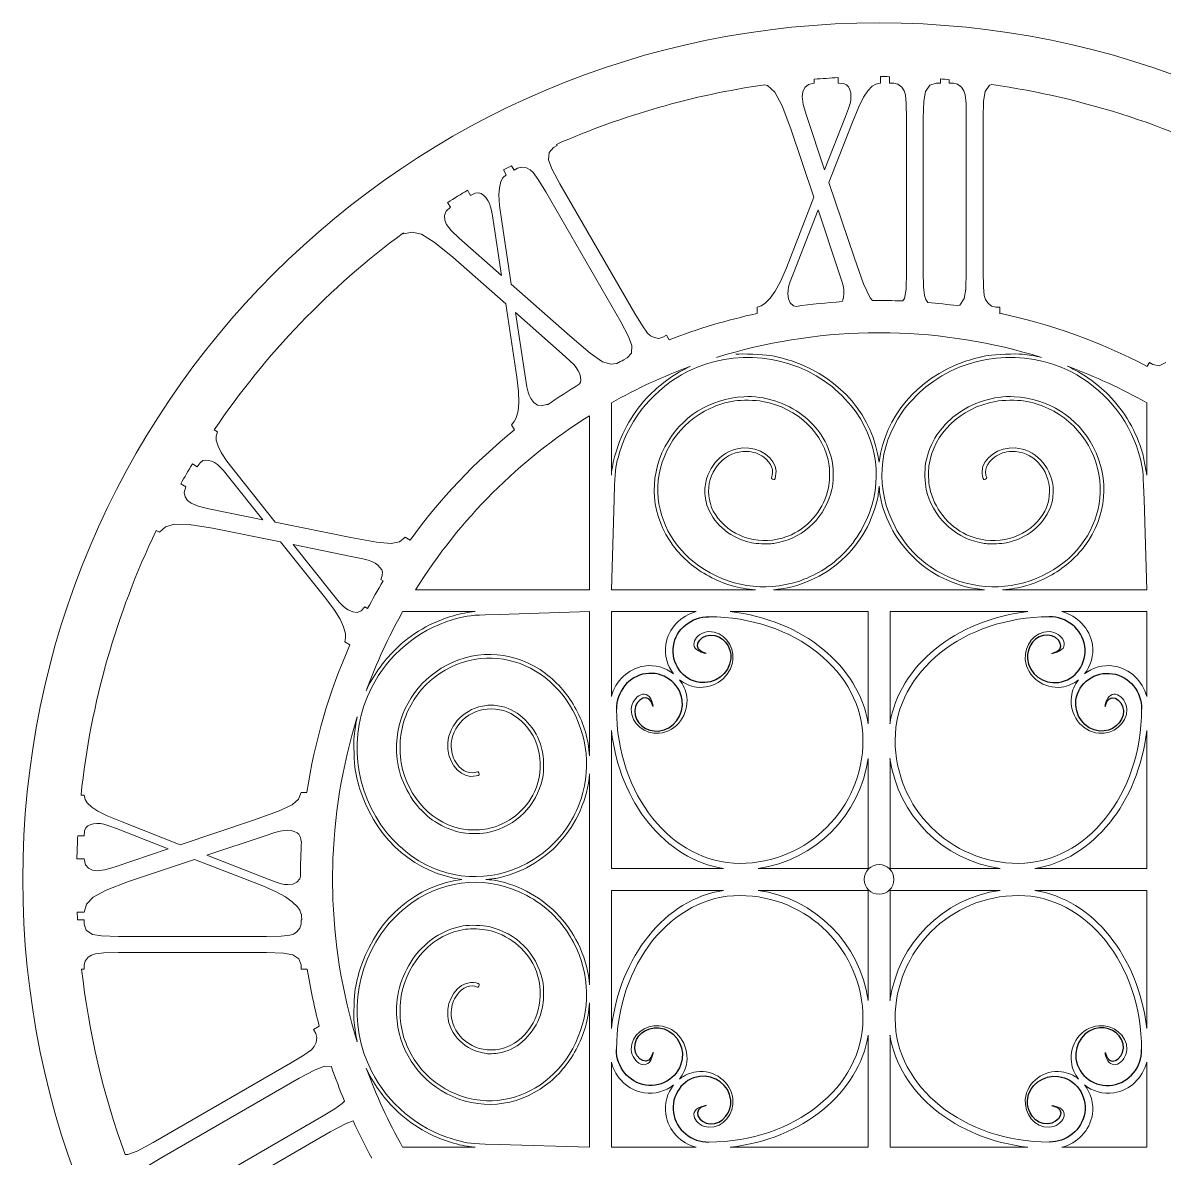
# Model space of a CAD drawing. Header units: inches. Extents: x 0 to 18, y 111 to 129.
# Drawn here: x 0 to 12, y 117.07 to 129 of the extents above; entities that cross this region are included whole.
import ezdxf

# ---------------------------------------------------------------- set-up
doc = ezdxf.new("R2010")
doc.units = ezdxf.units.IN
doc.layers.add('Top', color=3, linetype='CONTINUOUS')

# ---------------------------------------------------------------- blocks, each defined once
blk = doc.blocks.new('littlespiral')
at = {"layer": 'Top', "color": 7}
for points in [[(117.617848, 478.704452), (132.274552, 574.742676), (220.186528, 644.189764), (316.262328, 642.341572)], [(301.183712, 438.004196), (210.871168, 458.028308), (260.880392, 537.834756), (323.920656, 540.552084)], [(323.920656, 540.552084), (394.806552, 543.607604), (444.038656, 473.707444), (438.385368, 407.58382)], [(265.115648, 275.330372), (167.905192, 287.97006), (103.117792, 383.6927), (117.617848, 478.704452)], [(438.385368, 407.58382), (431.081984, 322.159892), (347.614448, 264.603548), (265.115648, 275.330372)]]:
    blk.add_open_spline(points, degree=3, dxfattribs=at)

msp = doc.modelspace()

# ---------------------------------------------------------------- linework, layer by layer
at = {"layer": 'Top', "color": 7, "linetype": 'Continuous', "lineweight": 0}
for p, q in [((8.319, 128.367), (8.257, 128.352)), ((8.319, 128.408), (8.319, 128.367)), ((8.571, 128.367), (8.571, 128.425)), ((8.626, 128.361), (8.571, 128.367)), ((9.014, 128.367), (8.966, 128.356)), ((9.014, 128.435), (9.014, 128.367)), ((9.111, 128.367), (9.111, 128.435)), ((9.155, 128.367), (9.111, 128.367)), ((9.198, 128.356), (9.155, 128.367)), ((9.599, 128.367), (9.533, 128.344)), ((9.644, 128.367), (9.599, 128.367)), ((9.644, 128.411), (9.644, 128.367)), ((9.738, 128.367), (9.738, 128.403)), ((9.782, 128.367), (9.738, 128.367)), ((9.826, 128.356), (9.782, 128.367)), ((7.829, 128.34), (7.798, 128.349)), ((7.904, 128.27), (7.829, 128.34)), ((7.981, 128.128), (7.904, 128.27)), ((8.198, 128.275), (8.192, 128.226)), ((8.219, 128.319), (8.198, 128.275)), ((8.257, 128.352), (8.219, 128.319)), ((8.658, 128.349), (8.626, 128.361)), ((8.678, 128.328), (8.658, 128.349)), ((8.693, 128.295), (8.678, 128.328)), ((8.702, 128.264), (8.693, 128.295)), ((8.704, 128.227), (8.702, 128.264)), ((8.881, 128.284), (8.837, 128.22)), ((8.928, 128.334), (8.881, 128.284)), ((8.966, 128.356), (8.928, 128.334)), ((9.24, 128.323), (9.198, 128.356)), ((9.263, 128.286), (9.24, 128.323)), ((9.277, 128.244), (9.263, 128.286)), ((9.488, 128.277), (9.471, 128.177)), ((9.533, 128.344), (9.488, 128.277)), ((9.867, 128.323), (9.826, 128.356)), ((9.891, 128.286), (9.867, 128.323)), ((9.905, 128.244), (9.891, 128.286)), ((10.115, 128.277), (10.098, 128.177)), ((10.161, 128.344), (10.115, 128.277)), ((10.184, 128.352), (10.161, 128.344)), ((8.074, 127.886), (7.981, 128.128)), ((8.192, 128.226), (8.203, 128.143)), ((8.203, 128.143), (8.236, 128.028)), ((8.679, 128.1), (8.696, 128.152)), ((8.696, 128.152), (8.702, 128.189)), ((8.702, 128.189), (8.704, 128.227)), ((8.837, 128.22), (8.787, 128.118)), ((9.286, 128.151), (9.277, 128.244)), ((9.289, 127.994), (9.286, 128.151)), ((9.471, 128.177), (9.465, 127.994)), ((9.914, 128.151), (9.905, 128.244)), ((9.917, 127.994), (9.914, 128.151)), ((10.098, 128.177), (10.093, 127.994)), ((8.236, 128.028), (8.428, 127.455)), ((8.428, 127.455), (8.648, 128.017)), ((8.648, 128.017), (8.679, 128.1)), ((8.787, 128.118), (8.721, 127.955)), ((8.315, 127.167), (8.074, 127.886)), ((8.721, 127.955), (8.473, 127.324)), ((9.289, 126.385), (9.289, 127.994)), ((9.465, 127.994), (9.465, 126.385)), ((9.917, 126.385), (9.917, 127.994)), ((10.093, 127.994), (10.093, 126.385)), ((5.577, 127.689), (5.532, 127.638)), ((5.615, 127.711), (5.577, 127.689)), ((5.608, 127.723), (5.615, 127.711)), ((5.532, 127.638), (5.527, 127.559)), ((5.527, 127.559), (5.562, 127.466)), ((5.052, 127.455), (5.082, 127.403)), ((5.164, 127.451), (5.136, 127.499)), ((5.201, 127.472), (5.164, 127.451)), ((5.243, 127.484), (5.201, 127.472)), ((5.294, 127.476), (5.243, 127.484)), ((5.332, 127.457), (5.294, 127.476)), ((5.365, 127.428), (5.332, 127.457)), ((5.418, 127.354), (5.365, 127.428)), ((5.562, 127.466), (5.646, 127.309)), ((5.025, 127.334), (5.009, 127.268)), ((5.047, 127.371), (5.025, 127.334)), ((5.082, 127.403), (5.047, 127.371)), ((5.497, 127.223), (5.418, 127.354)), ((5.646, 127.309), (6.433, 125.946)), ((8.473, 127.324), (8.741, 126.526)), ((4.707, 127.187), (4.675, 127.242)), ((4.756, 127.209), (4.707, 127.187)), ((4.789, 127.215), (4.756, 127.209)), ((4.816, 127.206), (4.789, 127.215)), ((4.845, 127.186), (4.816, 127.206)), ((4.868, 127.164), (4.845, 127.186)), ((5.009, 127.268), (5.004, 127.193)), ((5.004, 127.193), (5.012, 127.082)), ((6.284, 125.86), (5.497, 127.223)), ((8.026, 126.427), (8.315, 127.167)), ((4.494, 127.064), (4.448, 127.021)), ((4.465, 127.113), (4.494, 127.064)), ((4.888, 127.134), (4.868, 127.164)), ((4.905, 127.101), (4.888, 127.134)), ((4.917, 127.066), (4.905, 127.101)), ((4.929, 127.014), (4.917, 127.066)), ((5.012, 127.082), (5.034, 126.912)), ((4.448, 127.021), (4.432, 126.975)), ((4.432, 126.975), (4.436, 126.927)), ((4.436, 126.927), (4.454, 126.882)), ((4.943, 126.928), (4.929, 127.014)), ((5.032, 126.346), (4.943, 126.928)), ((8.359, 127.035), (8.099, 126.37)), ((8.571, 126.4), (8.359, 127.035)), ((4.454, 126.882), (4.504, 126.817)), ((4.504, 126.817), (4.588, 126.737)), ((5.034, 126.912), (5.133, 126.256)), ((4.006, 126.782), (4, 126.794)), ((4.092, 126.801), (4.006, 126.782)), ((4.189, 126.779), (4.092, 126.801)), ((4.324, 126.697), (4.189, 126.779)), ((4.521, 126.537), (4.324, 126.697)), ((4.588, 126.737), (5.032, 126.346)), ((5.077, 126.046), (4.521, 126.537)), ((8.741, 126.526), (8.838, 126.257)), ((7.963, 126.282), (8.026, 126.427)), ((8.099, 126.37), (8.066, 126.281)), ((8.606, 126.295), (8.571, 126.4)), ((9.284, 126.202), (9.289, 126.385)), ((9.465, 126.385), (9.468, 126.228)), ((9.911, 126.202), (9.917, 126.385)), ((10.093, 126.385), (10.096, 126.228)), ((5.133, 126.256), (5.75, 125.712)), ((7.908, 126.18), (7.963, 126.282)), ((8.049, 126.228), (8.043, 126.191)), ((8.066, 126.281), (8.049, 126.228)), ((8.622, 126.239), (8.606, 126.295)), ((8.628, 126.196), (8.622, 126.239)), ((8.838, 126.257), (8.906, 126.109)), ((9.468, 126.228), (9.477, 126.136)), ((10.096, 126.228), (10.104, 126.136)), ((7.799, 126.051), (7.855, 126.107)), ((7.855, 126.107), (7.908, 126.18)), ((8.043, 126.191), (8.041, 126.154)), ((8.041, 126.154), (8.047, 126.1)), ((8.047, 126.1), (8.066, 126.057)), ((8.618, 126.085), (8.627, 126.119)), ((8.627, 126.119), (8.63, 126.154)), ((8.63, 126.154), (8.628, 126.196)), ((8.906, 126.109), (8.93, 126.083)), ((9.251, 126.078), (9.267, 126.102)), ((9.267, 126.102), (9.284, 126.202)), ((9.477, 126.136), (9.491, 126.093)), ((9.491, 126.093), (9.512, 126.061)), ((9.849, 126.035), (9.895, 126.102)), ((9.895, 126.102), (9.911, 126.202)), ((10.104, 126.136), (10.119, 126.093)), ((10.119, 126.093), (10.143, 126.057)), ((5.193, 125.278), (5.077, 126.046)), ((7.719, 126.013), (7.762, 126.027)), ((7.719, 125.947), (7.719, 126.013)), ((7.762, 126.027), (7.799, 126.051)), ((8.066, 126.057), (8.102, 126.026)), ((8.102, 126.026), (8.128, 126.02)), ((8.611, 126.071), (8.618, 126.085)), ((9.825, 126.027), (9.849, 126.035)), ((10.143, 126.057), (10.183, 126.024)), ((10.183, 126.024), (10.226, 126.013)), ((10.226, 126.013), (10.271, 126.013)), ((10.271, 126.013), (10.271, 125.944)), ((5.668, 125.523), (5.179, 125.956)), ((5.179, 125.956), (5.283, 125.265)), ((6.368, 125.703), (6.284, 125.86)), ((6.433, 125.946), (6.512, 125.815)), ((6.512, 125.815), (6.565, 125.741)), ((6.565, 125.741), (6.597, 125.712)), ((5.75, 125.712), (5.964, 125.531)), ((6.403, 125.61), (6.368, 125.703)), ((6.397, 125.531), (6.403, 125.61)), ((6.597, 125.712), (6.636, 125.693)), ((6.636, 125.693), (6.686, 125.685)), ((6.686, 125.685), (6.728, 125.696)), ((6.728, 125.696), (6.766, 125.718)), ((6.766, 125.718), (6.794, 125.669)), ((5.749, 125.45), (5.668, 125.523)), ((5.964, 125.531), (6.094, 125.439)), ((6.352, 125.479), (6.397, 125.531)), ((5.79, 125.41), (5.749, 125.45)), ((5.816, 125.378), (5.79, 125.41)), ((5.838, 125.343), (5.816, 125.378)), ((6.094, 125.439), (6.179, 125.412)), ((6.179, 125.412), (6.243, 125.422)), ((6.314, 125.458), (6.352, 125.479)), ((11.818, 125.391), (11.842, 125.431)), ((11.842, 125.431), (11.878, 125.41)), ((11.878, 125.41), (11.944, 125.397)), ((11.944, 125.397), (12.014, 125.431)), ((5.211, 125.125), (5.193, 125.278)), ((5.283, 125.265), (5.298, 125.174)), ((5.853, 125.312), (5.838, 125.343)), ((5.862, 125.278), (5.853, 125.312)), ((5.86, 125.22), (5.864, 125.246)), ((5.864, 125.246), (5.862, 125.278)), ((5.298, 125.174), (5.311, 125.121)), ((5.847, 125.202), (5.86, 125.22)), ((5.205, 124.924), (5.214, 125.011)), ((5.214, 125.011), (5.211, 125.125)), ((5.311, 125.121), (5.323, 125.087)), ((5.323, 125.087), (5.34, 125.054)), ((5.34, 125.054), (5.371, 125.012)), ((5.371, 125.012), (5.408, 124.984)), ((5.185, 124.85), (5.205, 124.924)), ((5.408, 124.984), (5.454, 124.976)), ((5.454, 124.976), (5.51, 124.993)), ((5.51, 124.993), (5.514, 124.985)), ((5.136, 124.777), (5.166, 124.811)), ((5.167, 124.723), (5.136, 124.777)), ((5.166, 124.811), (5.185, 124.85)), ((2.011, 124.724), (2.047, 124.703)), ((2.047, 124.703), (2.033, 124.659)), ((2.033, 124.659), (2.033, 124.616)), ((2.033, 124.616), (2.052, 124.553)), ((2.052, 124.553), (2.084, 124.486)), ((2.084, 124.486), (2.145, 124.396)), ((1.834, 124.335), (1.782, 124.365)), ((1.865, 124.378), (1.834, 124.335)), ((1.891, 124.4), (1.865, 124.378)), ((1.918, 124.405), (1.891, 124.4)), ((1.952, 124.403), (1.918, 124.405)), ((1.983, 124.394), (1.952, 124.403)), ((2.014, 124.379), (1.983, 124.394)), ((2.045, 124.359), (2.014, 124.379)), ((2.072, 124.336), (2.045, 124.359)), ((2.108, 124.297), (2.072, 124.336)), ((2.162, 124.231), (2.108, 124.297)), ((2.145, 124.396), (2.248, 124.262)), ((2.524, 123.779), (2.162, 124.231)), ((2.248, 124.262), (2.654, 123.753)), ((1.66, 124.157), (1.713, 124.126)), ((1.713, 124.126), (1.696, 124.067)), ((1.696, 124.067), (1.705, 124.019)), ((1.705, 124.019), (1.732, 123.981)), ((1.732, 123.981), (1.769, 123.952)), ((1.769, 123.952), (1.844, 123.921)), ((1.844, 123.921), (1.954, 123.894)), ((1.954, 123.894), (2.524, 123.779)), ((1.5, 123.705), (1.437, 123.647)), ((1.594, 123.734), (1.5, 123.705)), ((1.749, 123.73), (1.594, 123.734)), ((1.995, 123.691), (1.749, 123.73)), ((2.71, 123.546), (1.995, 123.691)), ((2.654, 123.753), (3.446, 123.593)), ((1.437, 123.647), (1.403, 123.666)), ((3.446, 123.593), (3.717, 123.544)), ((3.958, 123.548), (4.019, 123.597)), ((4.019, 123.597), (4.072, 123.566)), ((3.185, 122.95), (2.71, 123.546)), ((3.47, 123.391), (2.84, 123.52)), ((2.84, 123.52), (3.268, 122.983)), ((3.717, 123.544), (3.873, 123.53)), ((3.873, 123.53), (3.958, 123.548)), ((3.574, 123.369), (3.47, 123.391)), ((3.629, 123.356), (3.574, 123.369)), ((3.667, 123.341), (3.629, 123.356)), ((3.703, 123.322), (3.667, 123.341)), ((3.73, 123.303), (3.703, 123.322)), ((3.754, 123.279), (3.73, 123.303)), ((3.772, 123.253), (3.754, 123.279)), ((3.781, 123.228), (3.772, 123.253)), ((3.778, 123.193), (3.781, 123.228)), ((3.762, 123.152), (3.778, 123.193)), ((3.788, 123.136), (3.762, 123.152)), ((3.268, 122.983), (3.326, 122.913)), ((3.276, 122.828), (3.185, 122.95)), ((3.326, 122.913), (3.363, 122.874)), ((3.363, 122.874), (3.39, 122.851)), ((3.39, 122.851), (3.42, 122.832)), ((3.555, 122.821), (3.595, 122.863)), ((3.595, 122.863), (3.624, 122.846)), ((3.335, 122.733), (3.276, 122.828)), ((3.37, 122.655), (3.335, 122.733)), ((3.42, 122.832), (3.468, 122.811)), ((3.468, 122.811), (3.513, 122.806)), ((3.513, 122.806), (3.555, 122.821)), ((3.39, 122.581), (3.37, 122.655)), ((3.383, 122.496), (3.392, 122.539)), ((3.438, 122.464), (3.383, 122.496)), ((3.392, 122.539), (3.39, 122.581)), ((0.611, 120.887), (0.644, 120.887)), ((0.644, 120.887), (0.655, 120.841)), ((0.655, 120.841), (0.676, 120.805)), ((2.83, 120.783), (2.896, 120.842)), ((2.896, 120.842), (2.924, 120.915)), ((2.924, 120.915), (2.986, 120.915)), ((0.676, 120.805), (0.724, 120.759)), ((0.724, 120.759), (0.787, 120.717)), ((0.787, 120.717), (0.885, 120.668)), ((2.426, 120.623), (2.687, 120.717)), ((2.687, 120.717), (2.83, 120.783)), ((0.714, 120.577), (0.682, 120.562)), ((0.744, 120.585), (0.714, 120.577)), ((0.779, 120.588), (0.744, 120.585)), ((0.816, 120.586), (0.779, 120.588)), ((0.852, 120.58), (0.816, 120.586)), ((0.903, 120.564), (0.852, 120.58)), ((0.885, 120.668), (1.043, 120.604)), ((1.043, 120.604), (1.654, 120.364)), ((1.654, 120.364), (2.426, 120.623)), ((0.644, 120.459), (0.578, 120.459)), ((0.65, 120.512), (0.644, 120.459)), ((0.661, 120.543), (0.65, 120.512)), ((0.682, 120.562), (0.661, 120.543)), ((0.983, 120.534), (0.903, 120.564)), ((1.527, 120.321), (0.983, 120.534)), ((2.548, 120.459), (1.934, 120.254)), ((2.65, 120.493), (2.548, 120.459)), ((2.705, 120.508), (2.65, 120.493)), ((2.746, 120.514), (2.705, 120.508)), ((2.787, 120.516), (2.746, 120.514)), ((2.82, 120.513), (2.787, 120.516)), ((2.853, 120.504), (2.82, 120.513)), ((2.882, 120.491), (2.853, 120.504)), ((2.902, 120.474), (2.882, 120.491)), ((2.917, 120.442), (2.902, 120.474)), ((2.924, 120.397), (2.917, 120.442)), ((2.93, 120.397), (2.924, 120.397)), ((0.578, 120.215), (0.644, 120.215)), ((0.644, 120.215), (0.659, 120.155)), ((0.972, 120.134), (1.527, 120.321)), ((1.806, 120.211), (1.11, 119.978)), ((2.522, 119.931), (1.806, 120.211)), ((1.934, 120.254), (2.578, 120.002)), ((0.659, 120.155), (0.69, 120.118)), ((0.69, 120.118), (0.733, 120.098)), ((0.733, 120.098), (0.781, 120.091)), ((0.781, 120.091), (0.861, 120.102)), ((0.861, 120.102), (0.972, 120.134)), ((1.11, 119.978), (0.875, 119.888)), ((2.578, 120.002), (2.664, 119.97)), ((2.664, 119.97), (2.715, 119.954)), ((2.839, 119.952), (2.881, 119.97)), ((2.881, 119.97), (2.91, 120.005)), ((2.91, 120.005), (2.917, 120.033)), ((0.875, 119.888), (0.738, 119.813)), ((2.663, 119.87), (2.522, 119.931)), ((2.762, 119.817), (2.663, 119.87)), ((2.715, 119.954), (2.751, 119.948)), ((2.751, 119.948), (2.787, 119.946)), ((2.787, 119.946), (2.839, 119.952)), ((0.671, 119.74), (0.644, 119.657)), ((0.738, 119.813), (0.671, 119.74)), ((2.832, 119.766), (2.762, 119.817)), ((2.886, 119.712), (2.832, 119.766)), ((0.644, 119.657), (0.578, 119.657)), ((2.91, 119.676), (2.886, 119.712)), ((2.924, 119.634), (2.91, 119.676)), ((2.928, 119.634), (2.924, 119.634)), ((0.578, 119.574), (0.644, 119.574)), ((0.644, 119.574), (0.644, 119.53)), ((0.644, 119.53), (0.666, 119.467)), ((2.881, 119.45), (2.913, 119.489)), ((2.913, 119.489), (2.924, 119.53)), ((2.924, 119.574), (2.932, 119.574)), ((2.924, 119.53), (2.924, 119.574)), ((0.666, 119.467), (0.731, 119.423)), ((0.731, 119.423), (0.828, 119.407)), ((0.828, 119.407), (1.005, 119.401)), ((1.005, 119.401), (2.563, 119.401)), ((2.563, 119.401), (2.715, 119.404)), ((2.715, 119.404), (2.805, 119.413)), ((2.805, 119.413), (2.846, 119.426)), ((2.846, 119.426), (2.881, 119.45)), ((0.655, 119.142), (0.644, 119.101)), ((0.687, 119.183), (0.655, 119.142)), ((0.722, 119.206), (0.687, 119.183)), ((0.763, 119.219), (0.722, 119.206)), ((0.853, 119.228), (0.763, 119.219)), ((1.005, 119.231), (0.853, 119.228)), ((2.563, 119.231), (1.005, 119.231)), ((2.74, 119.225), (2.563, 119.231)), ((2.837, 119.209), (2.74, 119.225)), ((2.902, 119.165), (2.837, 119.209)), ((2.924, 119.101), (2.902, 119.165)), ((0.644, 119.058), (0.617, 119.058)), ((0.644, 119.101), (0.644, 119.058)), ((2.924, 119.058), (2.924, 119.101)), ((2.99, 119.058), (2.924, 119.058)), ((3.057, 118.423), (3.116, 118.457)), ((3.08, 118.382), (3.057, 118.423)), ((3.092, 118.338), (3.08, 118.382)), ((3.084, 118.285), (3.092, 118.338)), ((2.954, 118.153), (3.033, 118.209)), ((3.033, 118.209), (3.064, 118.244)), ((3.064, 118.244), (3.084, 118.285)), ((1.369, 117.235), (2.815, 118.069)), ((2.815, 118.069), (2.954, 118.153)), ((3.073, 118.001), (2.906, 117.911)), ((3.171, 118.038), (3.073, 118.001)), ((3.244, 118.033), (3.171, 118.038)), ((2.906, 117.911), (1.461, 117.077)), ((3.14, 117.506), (3.279, 117.59)), ((3.279, 117.59), (3.358, 117.646)), ((3.358, 117.646), (3.38, 117.671)), ((1.695, 116.671), (3.14, 117.506)), ((3.471, 117.464), (3.398, 117.437)), ((3.231, 117.348), (1.786, 116.513)), ((3.398, 117.437), (3.231, 117.348)), ((1.202, 117.145), (1.369, 117.235)), ((1.075, 117.111), (1.104, 117.109)), ((1.104, 117.109), (1.202, 117.145)), ((1.461, 117.077), (1.321, 116.993))]:
    msp.add_line(p, q, dxfattribs=at)
at = {"layer": 'Top', "color": 7, "linetype": 'ByBlock', "lineweight": 0}
for p, q in [((6.186, 124.247), (6.186, 125.007)), ((11.814, 124.247), (11.814, 125.007)), ((5.956, 124.871), (5.956, 123.044)), ((11.771, 124.472), (11.814, 124.247)), ((6.215, 123.992), (6.186, 123.044)), ((11.785, 123.992), (11.814, 123.044)), ((5.956, 123.044), (4.129, 123.044)), ((7.702, 123.044), (6.186, 123.044)), ((8.885, 123.044), (7.891, 123.044)), ((9.115, 123.044), (8.885, 123.044)), ((10.109, 123.044), (9.115, 123.044)), ((11.814, 123.044), (10.298, 123.044)), ((4.753, 122.814), (3.993, 122.814)), ((5.008, 122.785), (5.956, 122.814)), ((5.956, 122.814), (5.956, 121.298)), ((7.079, 122.814), (6.186, 122.814)), ((6.186, 122.814), (6.186, 121.921)), ((8.885, 122.814), (7.435, 122.814)), ((8.885, 121.637), (8.885, 122.814)), ((10.565, 122.814), (9.115, 122.814)), ((9.115, 121.637), (9.115, 122.814)), ((11.814, 122.814), (10.921, 122.814)), ((11.814, 121.921), (11.814, 122.814)), ((7.162, 122.378), (7.183, 122.375)), ((10.838, 122.378), (10.817, 122.375)), ((6.622, 121.838), (6.625, 121.817)), ((11.378, 121.838), (11.375, 121.817)), ((6.186, 121.565), (6.186, 120.115)), ((11.814, 120.115), (11.814, 121.565)), ((8.885, 120.115), (8.885, 121.272)), ((9.115, 120.115), (9.115, 121.272)), ((5.956, 121.109), (5.956, 120.115)), ((0.578, 120.459), (0.577, 120.459)), ((0.578, 120.215), (0.567, 120.215)), ((5.956, 120.115), (5.956, 119.885)), ((7.363, 120.115), (6.186, 120.115)), ((8.885, 120.115), (7.728, 120.115)), ((9.115, 120.115), (10.272, 120.115)), ((10.637, 120.115), (11.814, 120.115)), ((5.956, 119.885), (5.956, 118.891)), ((6.186, 119.885), (6.186, 118.435)), ((7.363, 119.885), (6.186, 119.885)), ((8.885, 119.885), (7.728, 119.885)), ((8.885, 119.885), (8.885, 118.728)), ((9.115, 119.885), (10.272, 119.885)), ((9.115, 119.885), (9.115, 118.728)), ((10.637, 119.885), (11.814, 119.885)), ((11.814, 118.435), (11.814, 119.885)), ((0.578, 119.657), (0.572, 119.657)), ((0.578, 119.574), (0.575, 119.574)), ((2.99, 119.058), (2.99, 119.058)), ((5.956, 118.702), (5.956, 117.186)), ((8.885, 118.363), (8.885, 117.186)), ((9.115, 118.363), (9.115, 117.186)), ((6.622, 118.162), (6.625, 118.183)), ((11.378, 118.162), (11.375, 118.183)), ((6.186, 118.079), (6.186, 117.186)), ((11.814, 117.186), (11.814, 118.079)), ((7.162, 117.622), (7.183, 117.625)), ((10.838, 117.622), (10.817, 117.625)), ((5.008, 117.215), (5.956, 117.186)), ((4.753, 117.186), (3.993, 117.186)), ((6.186, 117.186), (7.079, 117.186)), ((7.435, 117.186), (8.885, 117.186)), ((9.115, 117.186), (10.565, 117.186)), ((10.921, 117.186), (11.814, 117.186))]:
    msp.add_line(p, q, dxfattribs=at)
at = {"layer": 'Top', "color": 7, "lineweight": 0}
for p, q in [((5.008, 122.785), (4.858, 122.78)), ((5.008, 117.215), (4.858, 117.22))]:
    msp.add_line(p, q, dxfattribs=at)
for points in [[(6.215, 123.992), (6.22, 124.142)], [(11.785, 123.992), (11.78, 124.142)]]:
    msp.add_lwpolyline(points, dxfattribs=at)
at = {"layer": 'Top', "color": 7, "linetype": 'ByBlock', "lineweight": 0}
for radius in [9, 0.156]:
    msp.add_circle((9, 120), radius, dxfattribs=at)
for centre, radius, start, end in [((9, 120), 8.435, 92.9144, 94.6286), ((9, 120), 8.435, 89.248, 89.9071), ((9, 120), 8.435, 84.9803, 85.6234), ((9, 120), 8.435, 98.1924, 113.7099), ((9, 120), 8.435, 61.7298, 81.9341), ((9, 120), 8.435, 117.2608, 117.9057), ((9, 120), 8.435, 120.8448, 122.5177), ((9, 120), 8.435, 126.3555, 145.9438), ((9, 120), 6.083, 93.6675, 98.2412), ((9, 120), 6.083, 87.6398, 90.6629), ((9, 120), 6.083, 82.2094, 85.1683), ((9, 120), 6.083, 102.1607, 111.2611), ((9, 120), 6.083, 62.3991, 77.9387), ((9, 120), 5.744, 91.1474, 107.2903), ((9, 120), 5.744, 88.8526, 91.1474), ((9, 120), 5.744, 72.7097, 88.8526), ((9, 120), 5.744, 110.1892, 119.3332), ((9, 120), 6.083, 116.1706, 116.9547), ((9, 120), 5.744, 60.6668, 69.8108), ((9, 120), 6.083, 121.2166, 124.9597), ((9, 120), 5.744, 122.0012, 147.9988), ((9, 120), 5.744, 122.0012, 147.9988), ((9, 120), 6.083, 129.0592, 144.1102), ((9, 120), 8.435, 148.8343, 150.4773), ((9, 120), 8.435, 154.2397, 173.961), ((9, 120), 6.083, 148.9624, 152.1), ((9, 120), 5.744, 150.6668, 159.8109), ((9, 120), 5.744, 150.6668, 159.8108), ((9, 120), 6.083, 156.1078, 171.3468), ((9, 120), 5.744, 162.7097, 178.8526), ((7.536, 121.464), 1.295, 270, 0), ((10.464, 121.464), 1.295, 180, 270), ((7.536, 121.464), 1.363, 278.1098, 351.8903), ((10.464, 121.464), 1.363, 188.1098, 261.8903), ((9, 120), 8.435, 176.8811, 178.5386), ((9, 120), 6.083, 176.2579, 179.6851), ((9, 120), 5.744, 178.8526, 181.1474), ((9, 120), 5.744, 181.1474, 197.2903), ((7.536, 118.536), 1.363, 8.1098, 81.8903), ((10.464, 118.536), 1.363, 98.1098, 171.8903), ((7.536, 118.536), 1.295, 360, 90), ((10.464, 118.536), 1.295, 90, 180), ((9, 120), 8.435, 182.3283, 182.8954), ((9, 120), 6.083, 183.454, 184.0166), ((9, 120), 8.435, 186.4129, 200.031), ((9, 120), 6.083, 188.9102, 194.6958), ((9, 120), 6.083, 198.8704, 202.5116), ((9, 120), 5.744, 200.1891, 209.3332), ((9, 120), 5.744, 200.1892, 209.3332), ((9, 120), 6.083, 204.6339, 208.7788)]:
    msp.add_arc(centre, radius, start, end, dxfattribs=at)
for centre, major_axis, start_param, end_param in [((7.212, 121.464), (1.619, 0), 0, 1.570796), ((7.195, 121.464), (1.704, 0), 0.126574, 1.429263), ((10.805, 121.464), (-1.704, 0), 4.853925, 6.156607), ((10.788, 121.464), (-1.619, 0), 4.712389, 6.283185), ((7.536, 121.788), (0, -1.619), 4.712389, 6.283185), ((10.464, 121.788), (0, -1.619), 0, 1.570796), ((7.536, 121.805), (0, -1.704), 4.853925, 6.156607), ((10.464, 121.805), (0, -1.704), 0.126574, 1.429263), ((7.536, 118.195), (0, 1.704), 0.126574, 1.429263), ((10.464, 118.195), (0, 1.704), 4.853925, 6.156607), ((7.536, 118.212), (0, 1.619), 0, 1.570796), ((10.464, 118.212), (0, 1.619), 4.712389, 6.283185), ((7.212, 118.536), (1.619, 0), 4.712389, 6.283185), ((10.788, 118.536), (-1.619, 0), 0, 1.570796), ((7.195, 118.536), (1.704, 0), 4.853925, 6.156607), ((10.805, 118.536), (-1.704, 0), 0.126574, 1.429263)]:
    msp.add_ellipse(centre, major_axis=major_axis, ratio=0.8, start_param=start_param, end_param=end_param, dxfattribs=at)
at = {"layer": 'Top', "color": 7, "lineweight": 0}
for points in [[(6.986, 125.335), (7.479, 125.585), (8.077, 125.521), (8.509, 125.174)], [(7.847, 125.506), (7.787, 125.517), (7.556, 125.525), (7.496, 125.518)], [(8.109, 125.438), (8.04, 125.463), (7.931, 125.491), (7.847, 125.506)], [(11.014, 125.335), (10.521, 125.585), (9.923, 125.521), (9.491, 125.174)], [(9.891, 125.438), (9.96, 125.463), (10.069, 125.491), (10.153, 125.506)], [(10.153, 125.506), (10.213, 125.517), (10.444, 125.525), (10.504, 125.518)], [(10.504, 125.518), (10.574, 125.511), (10.642, 125.5), (10.707, 125.484)], [(7.018, 125.391), (6.86, 125.319), (6.717, 125.218), (6.586, 125.087)], [(9, 124.385), (8.937, 124.862), (8.603, 125.26), (8.109, 125.438)], [(9, 124.385), (9.063, 124.862), (9.397, 125.26), (9.891, 125.438)], [(10.982, 125.391), (11.14, 125.319), (11.283, 125.218), (11.414, 125.087)], [(6.273, 124.487), (6.382, 124.851), (6.643, 125.161), (6.986, 125.335)], [(11.727, 124.487), (11.618, 124.851), (11.357, 125.161), (11.014, 125.335)], [(8.509, 125.174), (8.588, 125.111), (8.702, 124.988), (8.758, 124.908)], [(9.491, 125.174), (9.412, 125.111), (9.298, 124.988), (9.242, 124.908)], [(6.586, 125.087), (6.42, 124.92), (6.294, 124.703), (6.229, 124.472)], [(7.58, 125.072), (7.221, 125.053), (6.915, 124.859), (6.749, 124.545)], [(7.223, 124.949), (7.309, 124.989), (7.383, 125.011), (7.484, 125.028)], [(7.484, 125.028), (7.545, 125.038), (7.706, 125.036), (7.776, 125.023)], [(8.2, 124.875), (8.023, 125.01), (7.792, 125.084), (7.58, 125.072)], [(7.776, 125.023), (8.147, 124.955), (8.43, 124.681), (8.476, 124.347)], [(10.224, 125.023), (9.853, 124.955), (9.57, 124.681), (9.524, 124.347)], [(9.8, 124.875), (9.977, 125.01), (10.208, 125.084), (10.42, 125.072)], [(10.516, 125.028), (10.455, 125.038), (10.294, 125.036), (10.224, 125.023)], [(10.42, 125.072), (10.779, 125.053), (11.085, 124.859), (11.251, 124.545)], [(10.777, 124.949), (10.691, 124.989), (10.617, 125.011), (10.516, 125.028)], [(11.414, 125.087), (11.58, 124.92), (11.706, 124.703), (11.771, 124.472)], [(6.675, 124.127), (6.687, 124.477), (6.904, 124.803), (7.223, 124.949)], [(8.758, 124.908), (9.013, 124.538), (9.04, 124.095), (8.831, 123.703)], [(9.242, 124.908), (8.987, 124.538), (8.96, 124.095), (9.169, 123.703)], [(11.325, 124.127), (11.313, 124.477), (11.096, 124.803), (10.777, 124.949)], [(8.393, 124.67), (8.354, 124.729), (8.259, 124.831), (8.2, 124.875)], [(9.607, 124.67), (9.646, 124.729), (9.741, 124.831), (9.8, 124.875)], [(8.511, 124.372), (8.491, 124.479), (8.451, 124.581), (8.393, 124.67)], [(9.489, 124.372), (9.509, 124.479), (9.549, 124.581), (9.607, 124.67)], [(6.749, 124.545), (6.572, 124.209), (6.606, 123.814), (6.837, 123.505)], [(7.568, 124.534), (7.364, 124.518), (7.199, 124.349), (7.171, 124.128)], [(7.917, 124.29), (7.912, 124.428), (7.742, 124.547), (7.568, 124.534)], [(10.083, 124.29), (10.088, 124.428), (10.258, 124.547), (10.432, 124.534)], [(10.432, 124.534), (10.636, 124.518), (10.801, 124.349), (10.829, 124.128)], [(11.251, 124.545), (11.428, 124.209), (11.394, 123.814), (11.163, 123.505)], [(6.229, 124.472), (6.205, 124.389), (6.193, 124.326), (6.186, 124.247)], [(6.22, 124.142), (6.226, 124.309), (6.233, 124.356), (6.273, 124.487)], [(7.208, 124.076), (7.205, 124.309), (7.39, 124.505), (7.607, 124.497)], [(7.607, 124.497), (7.678, 124.495), (7.732, 124.476), (7.788, 124.436)], [(7.788, 124.436), (7.869, 124.376), (7.9, 124.295), (7.868, 124.221)], [(10.212, 124.436), (10.131, 124.376), (10.1, 124.295), (10.132, 124.221)], [(10.393, 124.497), (10.322, 124.495), (10.268, 124.476), (10.212, 124.436)], [(10.792, 124.076), (10.795, 124.309), (10.61, 124.505), (10.393, 124.497)], [(11.78, 124.142), (11.774, 124.309), (11.767, 124.356), (11.727, 124.487)], [(7.9, 124.203), (7.909, 124.208), (7.918, 124.258), (7.917, 124.29)], [(8.476, 124.347), (8.484, 124.285), (8.48, 124.176), (8.468, 124.115)], [(8.504, 124.098), (8.519, 124.164), (8.523, 124.305), (8.511, 124.372)], [(9.496, 124.098), (9.481, 124.164), (9.477, 124.305), (9.489, 124.372)], [(9.524, 124.347), (9.516, 124.285), (9.52, 124.176), (9.532, 124.115)], [(10.1, 124.203), (10.091, 124.208), (10.082, 124.258), (10.083, 124.29)], [(7.868, 124.221), (7.866, 124.215), (7.869, 124.211), (7.88, 124.207)], [(7.88, 124.207), (7.889, 124.203), (7.898, 124.202), (7.9, 124.203)], [(10.12, 124.207), (10.111, 124.203), (10.102, 124.202), (10.1, 124.203)], [(10.132, 124.221), (10.134, 124.215), (10.131, 124.211), (10.12, 124.207)], [(7.106, 123.294), (6.825, 123.493), (6.664, 123.804), (6.675, 124.127)], [(7.171, 124.128), (7.165, 124.087), (7.171, 124.017), (7.182, 123.966)], [(7.336, 123.76), (7.249, 123.858), (7.21, 123.954), (7.208, 124.076)], [(7.943, 123.539), (8.224, 123.601), (8.436, 123.813), (8.504, 124.098)], [(8.468, 124.115), (8.425, 123.904), (8.273, 123.711), (8.08, 123.622)], [(8.989, 124.029), (8.992, 124.048), (8.996, 124.088), (9, 124.132)], [(9.011, 124.029), (9.008, 124.048), (9.004, 124.088), (9, 124.132)], [(10.057, 123.539), (9.776, 123.601), (9.564, 123.813), (9.496, 124.098)], [(9.532, 124.115), (9.575, 123.904), (9.727, 123.711), (9.92, 123.622)], [(10.664, 123.76), (10.751, 123.858), (10.79, 123.954), (10.792, 124.076)], [(10.829, 124.128), (10.835, 124.087), (10.829, 124.017), (10.818, 123.966)], [(10.894, 123.294), (11.175, 123.493), (11.336, 123.804), (11.325, 124.127)], [(7.182, 123.966), (7.224, 123.787), (7.383, 123.624), (7.579, 123.56)], [(8.61, 123.358), (8.806, 123.536), (8.938, 123.769), (8.989, 124.029)], [(9.39, 123.358), (9.194, 123.536), (9.062, 123.769), (9.011, 124.029)], [(10.818, 123.966), (10.776, 123.787), (10.617, 123.624), (10.421, 123.56)], [(8.08, 123.622), (7.821, 123.503), (7.516, 123.56), (7.336, 123.76)], [(8.831, 123.703), (8.731, 123.513), (8.579, 123.353), (8.395, 123.243)], [(9.169, 123.703), (9.269, 123.513), (9.421, 123.353), (9.605, 123.243)], [(9.92, 123.622), (10.179, 123.503), (10.484, 123.56), (10.664, 123.76)], [(6.837, 123.505), (6.935, 123.374), (7.062, 123.266), (7.213, 123.185)], [(7.579, 123.56), (7.659, 123.534), (7.705, 123.527), (7.799, 123.526)], [(7.799, 123.526), (7.872, 123.526), (7.892, 123.527), (7.943, 123.539)], [(10.201, 123.526), (10.128, 123.526), (10.108, 123.527), (10.057, 123.539)], [(10.421, 123.56), (10.341, 123.534), (10.295, 123.527), (10.201, 123.526)], [(11.163, 123.505), (11.065, 123.374), (10.938, 123.266), (10.787, 123.185)], [(8.28, 123.143), (8.407, 123.199), (8.506, 123.264), (8.61, 123.358)], [(9.72, 123.143), (9.593, 123.199), (9.494, 123.264), (9.39, 123.358)], [(8.152, 123.132), (7.796, 123.018), (7.413, 123.077), (7.106, 123.294)], [(8.395, 123.243), (8.334, 123.206), (8.22, 123.154), (8.152, 123.132)], [(9.605, 123.243), (9.666, 123.206), (9.78, 123.154), (9.848, 123.132)], [(9.848, 123.132), (10.204, 123.018), (10.587, 123.077), (10.894, 123.294)], [(7.213, 123.185), (7.371, 123.1), (7.525, 123.056), (7.702, 123.044)], [(7.891, 123.044), (8.026, 123.054), (8.149, 123.086), (8.28, 123.143)], [(10.109, 123.044), (9.974, 123.054), (9.851, 123.086), (9.72, 123.143)], [(10.787, 123.185), (10.629, 123.1), (10.475, 123.056), (10.298, 123.044)], [(4.513, 122.727), (4.149, 122.618), (3.839, 122.357), (3.665, 122.014)], [(3.913, 122.414), (4.08, 122.58), (4.297, 122.706), (4.528, 122.771)], [(4.858, 122.78), (4.691, 122.774), (4.644, 122.767), (4.513, 122.727)], [(4.528, 122.771), (4.611, 122.795), (4.674, 122.807), (4.753, 122.814)], [(6.758, 122.468), (6.784, 122.639), (6.917, 122.772), (7.079, 122.814)], [(11.242, 122.468), (11.216, 122.639), (11.083, 122.772), (10.921, 122.814)], [(7.212, 122.604), (7.367, 122.61), (7.476, 122.457), (7.463, 122.311)], [(10.788, 122.604), (10.633, 122.61), (10.524, 122.457), (10.537, 122.311)], [(7.162, 122.378), (6.963, 122.422), (7.073, 122.598), (7.212, 122.604)], [(10.838, 122.378), (11.037, 122.422), (10.927, 122.598), (10.788, 122.604)], [(3.609, 121.982), (3.681, 122.14), (3.782, 122.283), (3.913, 122.414)], [(4.455, 122.251), (4.791, 122.428), (5.186, 122.394), (5.495, 122.163)], [(6.841, 122.159), (6.774, 122.243), (6.741, 122.356), (6.758, 122.468)], [(11.159, 122.159), (11.226, 122.243), (11.259, 122.356), (11.242, 122.468)], [(3.928, 121.42), (3.947, 121.779), (4.141, 122.085), (4.455, 122.251)], [(4.873, 122.325), (4.523, 122.313), (4.197, 122.096), (4.051, 121.777)], [(5.706, 121.894), (5.507, 122.175), (5.196, 122.336), (4.873, 122.325)], [(6.841, 122.159), (6.757, 122.226), (6.644, 122.259), (6.532, 122.242)], [(7.463, 122.311), (7.447, 122.124), (7.264, 121.997), (7.082, 122.021)], [(10.537, 122.311), (10.553, 122.124), (10.736, 121.997), (10.918, 122.021)], [(11.159, 122.159), (11.243, 122.226), (11.356, 122.259), (11.468, 122.242)], [(5.495, 122.163), (5.626, 122.065), (5.734, 121.938), (5.815, 121.787)], [(6.532, 122.242), (6.361, 122.216), (6.228, 122.083), (6.186, 121.921)], [(11.468, 122.242), (11.639, 122.216), (11.772, 122.083), (11.814, 121.921)], [(3.665, 122.014), (3.415, 121.521), (3.479, 120.923), (3.826, 120.491)], [(6.622, 121.838), (6.578, 122.037), (6.402, 121.927), (6.396, 121.788)], [(6.979, 121.918), (6.971, 121.986), (6.943, 122.046), (6.903, 122.097)], [(7.082, 122.021), (7.014, 122.029), (6.954, 122.057), (6.903, 122.097)], [(10.918, 122.021), (10.986, 122.029), (11.046, 122.057), (11.097, 122.097)], [(11.021, 121.918), (11.029, 121.986), (11.057, 122.046), (11.097, 122.097)], [(11.378, 121.838), (11.422, 122.037), (11.598, 121.927), (11.604, 121.788)], [(5.868, 120.848), (5.982, 121.204), (5.923, 121.587), (5.706, 121.894)], [(6.689, 121.537), (6.876, 121.553), (7.003, 121.736), (6.979, 121.918)], [(11.311, 121.537), (11.124, 121.553), (10.997, 121.736), (11.021, 121.918)], [(4.051, 121.777), (4.011, 121.691), (3.989, 121.617), (3.972, 121.516)], [(4.466, 121.432), (4.482, 121.636), (4.651, 121.801), (4.872, 121.829)], [(4.924, 121.792), (4.691, 121.795), (4.495, 121.61), (4.503, 121.393)], [(4.872, 121.829), (4.913, 121.835), (4.983, 121.829), (5.034, 121.818)], [(5.24, 121.664), (5.142, 121.751), (5.046, 121.79), (4.924, 121.792)], [(5.034, 121.818), (5.213, 121.776), (5.376, 121.617), (5.44, 121.421)], [(5.815, 121.787), (5.9, 121.629), (5.944, 121.475), (5.956, 121.298)], [(6.396, 121.788), (6.39, 121.633), (6.543, 121.524), (6.689, 121.537)], [(11.604, 121.788), (11.61, 121.633), (11.457, 121.524), (11.311, 121.537)], [(3.482, 121.504), (3.489, 121.574), (3.5, 121.642), (3.516, 121.707)], [(5.378, 120.92), (5.497, 121.179), (5.44, 121.484), (5.24, 121.664)], [(3.494, 121.153), (3.483, 121.213), (3.475, 121.444), (3.482, 121.504)], [(4.125, 120.8), (3.99, 120.977), (3.916, 121.208), (3.928, 121.42)], [(3.972, 121.516), (3.962, 121.455), (3.964, 121.294), (3.977, 121.224)], [(4.71, 121.083), (4.572, 121.088), (4.453, 121.258), (4.466, 121.432)], [(5.44, 121.421), (5.466, 121.341), (5.473, 121.295), (5.474, 121.201)], [(4.503, 121.393), (4.505, 121.322), (4.524, 121.268), (4.564, 121.212)], [(3.977, 121.224), (4.045, 120.853), (4.319, 120.57), (4.653, 120.524)], [(4.564, 121.212), (4.624, 121.131), (4.705, 121.1), (4.779, 121.132)], [(5.474, 121.201), (5.474, 121.128), (5.473, 121.108), (5.461, 121.057)], [(3.562, 120.891), (3.537, 120.96), (3.509, 121.069), (3.494, 121.153)], [(4.797, 121.1), (4.792, 121.091), (4.742, 121.082), (4.71, 121.083)], [(4.779, 121.132), (4.785, 121.134), (4.789, 121.131), (4.793, 121.12)], [(4.793, 121.12), (4.797, 121.111), (4.798, 121.102), (4.797, 121.1)], [(5.461, 121.057), (5.399, 120.776), (5.187, 120.564), (4.902, 120.496)], [(5.956, 121.109), (5.946, 120.974), (5.914, 120.851), (5.857, 120.72)], [(4.615, 120), (4.138, 120.063), (3.74, 120.397), (3.562, 120.891)], [(4.885, 120.532), (5.096, 120.575), (5.289, 120.727), (5.378, 120.92)], [(5.757, 120.605), (5.794, 120.666), (5.846, 120.78), (5.868, 120.848)], [(4.33, 120.607), (4.271, 120.646), (4.169, 120.741), (4.125, 120.8)], [(5.857, 120.72), (5.801, 120.593), (5.736, 120.494), (5.642, 120.39)], [(4.628, 120.489), (4.521, 120.509), (4.419, 120.549), (4.33, 120.607)], [(5.297, 120.169), (5.487, 120.269), (5.647, 120.421), (5.757, 120.605)], [(3.826, 120.491), (3.889, 120.412), (4.012, 120.298), (4.092, 120.242)], [(4.902, 120.496), (4.836, 120.481), (4.695, 120.477), (4.628, 120.489)], [(4.653, 120.524), (4.715, 120.516), (4.824, 120.52), (4.885, 120.532)], [(5.642, 120.39), (5.464, 120.194), (5.231, 120.062), (4.971, 120.011)], [(4.092, 120.242), (4.462, 119.987), (4.905, 119.96), (5.297, 120.169)], [(4.615, 120), (4.138, 119.937), (3.74, 119.603), (3.562, 119.109)], [(4.092, 119.758), (4.462, 120.013), (4.905, 120.04), (5.297, 119.831)], [(4.971, 120.011), (4.952, 120.008), (4.912, 120.004), (4.868, 120)], [(4.971, 119.989), (4.952, 119.992), (4.912, 119.996), (4.868, 120)], [(5.642, 119.61), (5.464, 119.806), (5.231, 119.938), (4.971, 119.989)], [(3.826, 119.509), (3.889, 119.588), (4.012, 119.702), (4.092, 119.758)], [(5.297, 119.831), (5.487, 119.731), (5.647, 119.579), (5.757, 119.395)], [(5.857, 119.28), (5.801, 119.407), (5.736, 119.506), (5.642, 119.61)], [(3.665, 117.986), (3.415, 118.479), (3.479, 119.077), (3.826, 119.509)], [(4.628, 119.511), (4.521, 119.491), (4.419, 119.451), (4.33, 119.393)], [(4.902, 119.504), (4.836, 119.519), (4.695, 119.523), (4.628, 119.511)], [(5.461, 118.943), (5.399, 119.224), (5.187, 119.436), (4.902, 119.504)], [(3.977, 118.776), (4.045, 119.147), (4.319, 119.43), (4.653, 119.476)], [(4.33, 119.393), (4.271, 119.354), (4.169, 119.259), (4.125, 119.2)], [(4.653, 119.476), (4.715, 119.484), (4.824, 119.48), (4.885, 119.468)], [(4.885, 119.468), (5.096, 119.425), (5.289, 119.273), (5.378, 119.08)], [(5.757, 119.395), (5.794, 119.334), (5.846, 119.22), (5.868, 119.152)], [(5.956, 118.891), (5.946, 119.026), (5.914, 119.149), (5.857, 119.28)], [(4.125, 119.2), (3.99, 119.023), (3.916, 118.792), (3.928, 118.58)], [(5.868, 119.152), (5.982, 118.796), (5.923, 118.413), (5.706, 118.106)], [(3.562, 119.109), (3.537, 119.04), (3.509, 118.931), (3.494, 118.847)], [(5.378, 119.08), (5.497, 118.821), (5.44, 118.516), (5.24, 118.336)], [(4.71, 118.917), (4.572, 118.912), (4.453, 118.742), (4.466, 118.568)], [(4.564, 118.788), (4.624, 118.869), (4.705, 118.9), (4.779, 118.868)], [(4.797, 118.9), (4.792, 118.909), (4.742, 118.918), (4.71, 118.917)], [(4.793, 118.88), (4.797, 118.889), (4.798, 118.898), (4.797, 118.9)], [(5.474, 118.799), (5.474, 118.872), (5.473, 118.892), (5.461, 118.943)], [(3.494, 118.847), (3.483, 118.787), (3.475, 118.556), (3.482, 118.496)], [(3.972, 118.484), (3.962, 118.545), (3.964, 118.706), (3.977, 118.776)], [(4.503, 118.607), (4.505, 118.678), (4.524, 118.732), (4.564, 118.788)], [(4.779, 118.868), (4.785, 118.866), (4.789, 118.869), (4.793, 118.88)], [(5.44, 118.579), (5.466, 118.659), (5.473, 118.705), (5.474, 118.799)], [(5.815, 118.213), (5.9, 118.371), (5.944, 118.525), (5.956, 118.702)], [(3.928, 118.58), (3.947, 118.221), (4.141, 117.915), (4.455, 117.749)], [(4.466, 118.568), (4.482, 118.364), (4.651, 118.199), (4.872, 118.171)], [(4.924, 118.208), (4.691, 118.205), (4.495, 118.39), (4.503, 118.607)], [(5.034, 118.182), (5.213, 118.224), (5.376, 118.383), (5.44, 118.579)], [(3.482, 118.496), (3.489, 118.426), (3.5, 118.358), (3.516, 118.293)], [(4.051, 118.223), (4.011, 118.309), (3.989, 118.383), (3.972, 118.484)], [(6.396, 118.212), (6.39, 118.367), (6.543, 118.476), (6.689, 118.463)], [(6.689, 118.463), (6.876, 118.447), (7.003, 118.264), (6.979, 118.082)], [(11.311, 118.463), (11.124, 118.447), (10.997, 118.264), (11.021, 118.082)], [(11.604, 118.212), (11.61, 118.367), (11.457, 118.476), (11.311, 118.463)], [(5.24, 118.336), (5.142, 118.249), (5.046, 118.21), (4.924, 118.208)], [(4.873, 117.675), (4.523, 117.687), (4.197, 117.904), (4.051, 118.223)], [(4.872, 118.171), (4.913, 118.165), (4.983, 118.171), (5.034, 118.182)], [(5.495, 117.837), (5.626, 117.935), (5.734, 118.062), (5.815, 118.213)], [(6.622, 118.162), (6.578, 117.963), (6.402, 118.073), (6.396, 118.212)], [(11.378, 118.162), (11.422, 117.963), (11.598, 118.073), (11.604, 118.212)], [(5.706, 118.106), (5.507, 117.825), (5.196, 117.664), (4.873, 117.675)], [(6.532, 117.758), (6.361, 117.784), (6.228, 117.917), (6.186, 118.079)], [(6.979, 118.082), (6.971, 118.014), (6.943, 117.954), (6.903, 117.903)], [(11.021, 118.082), (11.029, 118.014), (11.057, 117.954), (11.097, 117.903)], [(11.468, 117.758), (11.639, 117.784), (11.772, 117.917), (11.814, 118.079)], [(3.609, 118.018), (3.681, 117.86), (3.782, 117.717), (3.913, 117.586)], [(4.513, 117.273), (4.149, 117.382), (3.839, 117.643), (3.665, 117.986)], [(7.082, 117.979), (7.014, 117.971), (6.954, 117.943), (6.903, 117.903)], [(7.463, 117.689), (7.447, 117.876), (7.264, 118.003), (7.082, 117.979)], [(10.537, 117.689), (10.553, 117.876), (10.736, 118.003), (10.918, 117.979)], [(10.918, 117.979), (10.986, 117.971), (11.046, 117.943), (11.097, 117.903)], [(4.455, 117.749), (4.791, 117.572), (5.186, 117.606), (5.495, 117.837)], [(6.841, 117.841), (6.757, 117.774), (6.644, 117.741), (6.532, 117.758)], [(6.841, 117.841), (6.774, 117.757), (6.741, 117.644), (6.758, 117.532)], [(11.159, 117.841), (11.243, 117.774), (11.356, 117.741), (11.468, 117.758)], [(11.159, 117.841), (11.226, 117.757), (11.259, 117.644), (11.242, 117.532)], [(7.212, 117.396), (7.367, 117.39), (7.476, 117.543), (7.463, 117.689)], [(10.788, 117.396), (10.633, 117.39), (10.524, 117.543), (10.537, 117.689)], [(3.913, 117.586), (4.08, 117.42), (4.297, 117.294), (4.528, 117.229)], [(7.162, 117.622), (6.963, 117.578), (7.073, 117.402), (7.212, 117.396)], [(10.838, 117.622), (11.037, 117.578), (10.927, 117.402), (10.788, 117.396)], [(6.758, 117.532), (6.784, 117.361), (6.917, 117.228), (7.079, 117.186)], [(11.242, 117.532), (11.216, 117.361), (11.083, 117.228), (10.921, 117.186)], [(4.858, 117.22), (4.691, 117.226), (4.644, 117.233), (4.513, 117.273)], [(4.528, 117.229), (4.611, 117.205), (4.674, 117.193), (4.753, 117.186)]]:
    msp.add_open_spline(points, degree=3, dxfattribs=at)

# ---------------------------------------------------------------- block references
at = {"layer": 'Top', "color": 7, "linetype": 'ByBlock', "lineweight": 0, "xscale": 0.001879766313247817, "yscale": 0.001879766313247817, "zscale": 0.001879766313247817}
msp.add_blockref('littlespiral', (6.617, 121.552), dxfattribs=at)
at = {"layer": 'Top', "linetype": 'ByBlock', "lineweight": 0, "xscale": -0.001879766313247816, "yscale": 0.001879766313247817, "zscale": 0.001879766313247817}
for p, rotation in [((11.383, 121.552), 359.9999914499327), ((7.448, 122.383), 89.9999914499327), ((10.552, 117.617), 269.9999914499327), ((6.617, 118.448), 179.9999914499327)]:
    msp.add_blockref('littlespiral', p, dxfattribs=dict(at, rotation=rotation))
at = {"layer": 'Top', "color": 7, "linetype": 'ByBlock', "lineweight": 0, "xscale": 0.001879766313247817, "yscale": 0.001879766313247817, "zscale": 0.001879766313247817}
for p, rotation in [((10.552, 122.383), 270), ((7.448, 117.617), 90), ((11.383, 118.448), 180)]:
    msp.add_blockref('littlespiral', p, dxfattribs=dict(at, rotation=rotation))

doc.saveas('drawing.dxf')
